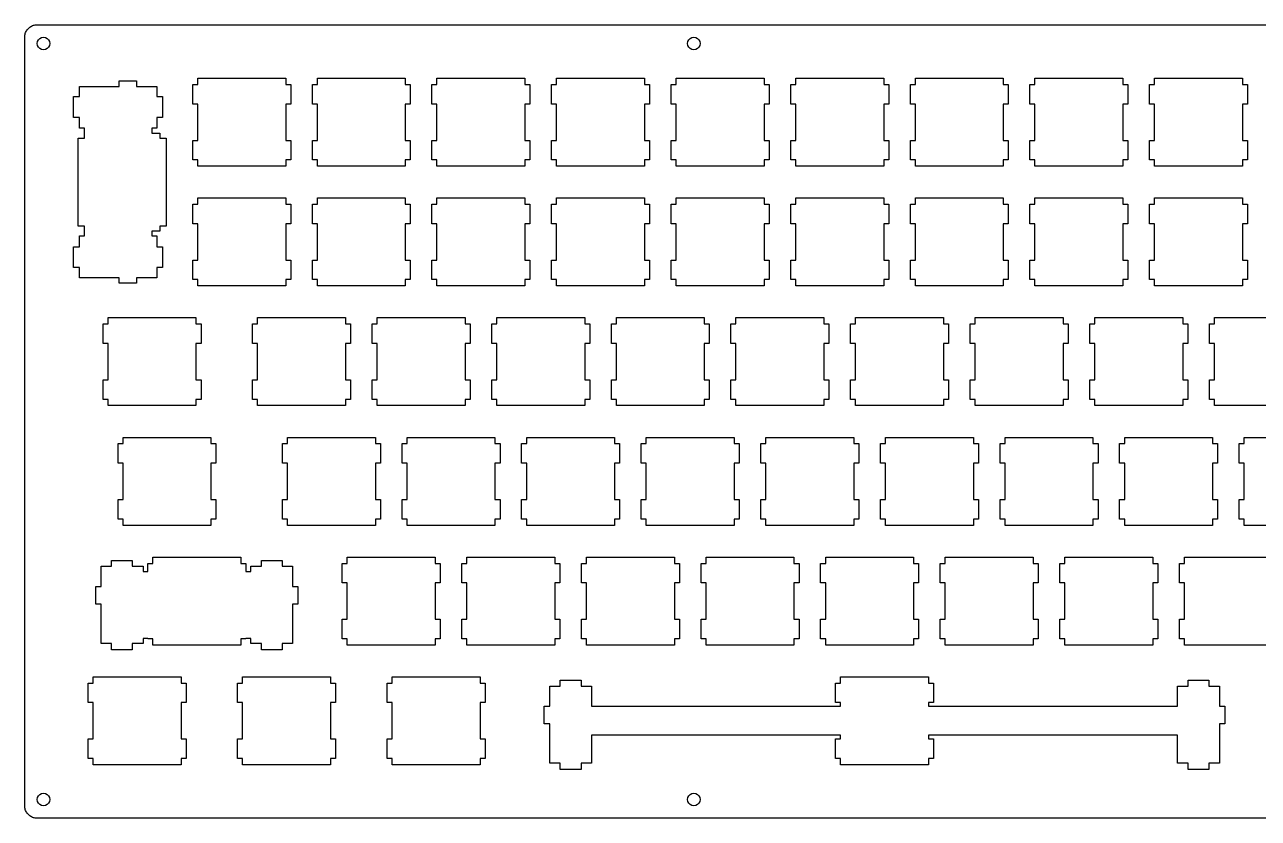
# Model space of a CAD drawing. Extents: x 0 to 317, y 0 to 126.
# Drawn here: x 0.1 to 196.6, y 0.1 to 126.4 of the extents above; entities that cross this region are included whole.
import ezdxf

# ---------------------------------------------------------------- set-up
doc = ezdxf.new("R2010")
doc.units = 0
doc.layers.get('0').update_dxf_attribs({"linetype": 'CONTINUOUS'})

msp = doc.modelspace()

# ---------------------------------------------------------------- linework, layer by layer
at = {"color": 0}
for p, q in [((0.57326, 125.705), (0.67937, 125.82)), ((0.67937, 125.82), (0.79513, 125.926)), ((0.79513, 125.926), (0.91777, 126.024)), ((0.91777, 126.024), (1.04869, 126.111)), ((1.04869, 126.111), (1.18511, 126.188)), ((1.18511, 126.188), (1.32843, 126.255)), ((1.32843, 126.255), (1.47588, 126.308)), ((1.47588, 126.308), (1.62609, 126.351)), ((1.62609, 126.351), (1.78043, 126.381)), ((1.78043, 126.381), (1.93614, 126.401)), ((1.93614, 126.401), (2.09324, 126.406)), ((2.09324, 126.406), (314.894, 126.406)), ((0.09371, 124.406), (0.09922, 124.564)), ((0.09371, 2.10564), (0.09371, 124.406)), ((0.09922, 124.564), (0.11851, 124.719)), ((0.11851, 124.719), (0.14883, 124.874)), ((0.14883, 124.874), (0.19155, 125.024)), ((0.19155, 125.024), (0.24529, 125.171)), ((0.24529, 125.171), (0.31144, 125.315)), ((0.31144, 125.315), (0.38861, 125.451)), ((0.38861, 125.451), (0.47542, 125.582)), ((0.47542, 125.582), (0.57326, 125.705)), ((2.14285, 123.715), (2.28479, 123.994)), ((2.28479, 123.994), (2.50527, 124.215)), ((2.50527, 124.215), (2.78501, 124.357)), ((2.78501, 124.357), (3.0937, 124.406)), ((3.0937, 124.406), (3.40238, 124.357)), ((3.40238, 124.357), (3.68212, 124.215)), ((3.68212, 124.215), (3.9026, 123.994)), ((3.9026, 123.994), (4.04453, 123.715)), ((105.742, 123.715), (105.884, 123.994)), ((105.884, 123.994), (106.106, 124.215)), ((106.106, 124.215), (106.385, 124.357)), ((106.385, 124.357), (106.693, 124.406)), ((106.693, 124.406), (107.003, 124.357)), ((107.003, 124.357), (107.281, 124.215)), ((107.281, 124.215), (107.502, 123.994)), ((107.502, 123.994), (107.644, 123.715)), ((2.09324, 123.406), (2.14285, 123.715)), ((2.14285, 123.098), (2.09324, 123.406)), ((2.28479, 122.818), (2.14285, 123.098)), ((2.50527, 122.597), (2.28479, 122.818)), ((2.78501, 122.455), (2.50527, 122.597)), ((3.0937, 122.406), (2.78501, 122.455)), ((3.40238, 122.455), (3.0937, 122.406)), ((3.68212, 122.597), (3.40238, 122.455)), ((3.9026, 122.818), (3.68212, 122.597)), ((4.04453, 123.098), (3.9026, 122.818)), ((4.04453, 123.715), (4.09416, 123.406)), ((4.09416, 123.406), (4.04453, 123.098)), ((105.694, 123.406), (105.742, 123.715)), ((105.742, 123.098), (105.694, 123.406)), ((105.884, 122.818), (105.742, 123.098)), ((106.106, 122.597), (105.884, 122.818)), ((106.385, 122.455), (106.106, 122.597)), ((106.693, 122.406), (106.385, 122.455)), ((107.003, 122.455), (106.693, 122.406)), ((107.281, 122.597), (107.003, 122.455)), ((107.502, 122.818), (107.281, 122.597)), ((107.644, 123.098), (107.502, 122.818)), ((107.644, 123.715), (107.694, 123.406)), ((107.694, 123.406), (107.644, 123.098)), ((8.84837, 114.956), (8.84837, 116.581)), ((8.84837, 116.581), (15.1185, 116.581)), ((15.1185, 116.581), (15.1185, 117.456)), ((15.1185, 117.456), (17.9186, 117.456)), ((17.9186, 117.456), (17.9186, 116.581)), ((17.9186, 116.581), (21.1487, 116.581)), ((21.1487, 116.581), (21.1487, 114.956)), ((26.869, 113.78), (26.869, 116.881)), ((26.869, 116.881), (27.6683, 116.881)), ((27.6683, 116.881), (27.6683, 117.881)), ((27.6683, 117.881), (41.6691, 117.881)), ((41.6691, 117.881), (41.6691, 116.881)), ((41.6691, 116.881), (42.4684, 116.881)), ((42.4684, 116.881), (42.4684, 113.78)), ((45.919, 113.78), (45.919, 116.881)), ((45.919, 116.881), (46.7184, 116.881)), ((46.7184, 116.881), (46.7184, 117.881)), ((46.7184, 117.881), (60.7191, 117.881)), ((60.7191, 117.881), (60.7191, 116.881)), ((60.7191, 116.881), (61.5184, 116.881)), ((61.5184, 116.881), (61.5184, 113.78)), ((64.969, 113.78), (64.969, 116.881)), ((64.969, 116.881), (65.7684, 116.881)), ((65.7684, 116.881), (65.7684, 117.881)), ((65.7684, 117.881), (79.7691, 117.881)), ((79.7691, 117.881), (79.7691, 116.881)), ((79.7691, 116.881), (80.5684, 116.881)), ((80.5684, 116.881), (80.5684, 113.78)), ((84.019, 113.78), (84.019, 116.881)), ((84.019, 116.881), (84.8184, 116.881)), ((84.8184, 116.881), (84.8184, 117.881)), ((84.8184, 117.881), (98.8191, 117.881)), ((98.8191, 117.881), (98.8191, 116.881)), ((98.8191, 116.881), (99.6184, 116.881)), ((99.6184, 116.881), (99.6184, 113.78)), ((103.069, 113.78), (103.069, 116.881)), ((103.069, 116.881), (103.868, 116.881)), ((103.868, 116.881), (103.868, 117.881)), ((103.868, 117.881), (117.869, 117.881)), ((117.869, 117.881), (117.869, 116.881)), ((117.869, 116.881), (118.668, 116.881)), ((118.668, 116.881), (118.668, 113.78)), ((122.119, 113.78), (122.119, 116.881)), ((122.119, 116.881), (122.918, 116.881)), ((122.918, 116.881), (122.918, 117.881)), ((122.918, 117.881), (136.919, 117.881)), ((136.919, 117.881), (136.919, 116.881)), ((136.919, 116.881), (137.718, 116.881)), ((137.718, 116.881), (137.718, 113.78)), ((141.169, 113.78), (141.169, 116.881)), ((141.169, 116.881), (141.968, 116.881)), ((141.968, 116.881), (141.968, 117.881)), ((141.968, 117.881), (155.969, 117.881)), ((155.969, 117.881), (155.969, 116.881)), ((155.969, 116.881), (156.768, 116.881)), ((156.768, 116.881), (156.768, 113.78)), ((160.219, 113.78), (160.219, 116.881)), ((160.219, 116.881), (161.018, 116.881)), ((161.018, 116.881), (161.018, 117.881)), ((161.018, 117.881), (175.019, 117.881)), ((175.019, 117.881), (175.019, 116.881)), ((175.019, 116.881), (175.818, 116.881)), ((175.818, 116.881), (175.818, 113.78)), ((179.269, 113.78), (179.269, 116.881)), ((179.269, 116.881), (180.068, 116.881)), ((180.068, 116.881), (180.068, 117.881)), ((180.068, 117.881), (194.069, 117.881)), ((194.069, 117.881), (194.069, 116.881)), ((194.069, 116.881), (194.868, 116.881)), ((194.868, 116.881), (194.868, 113.78)), ((7.8686, 111.656), (7.8686, 114.956)), ((7.8686, 114.956), (8.84837, 114.956)), ((21.1487, 114.956), (22.0693, 114.956)), ((22.0693, 114.956), (22.0693, 111.656)), ((27.6683, 113.78), (26.869, 113.78)), ((27.6683, 107.982), (27.6683, 113.78)), ((42.4684, 113.78), (41.6691, 113.78)), ((41.6691, 113.78), (41.6691, 107.982)), ((46.7184, 113.78), (45.919, 113.78)), ((46.7184, 107.982), (46.7184, 113.78)), ((61.5184, 113.78), (60.7191, 113.78)), ((60.7191, 113.78), (60.7191, 107.982)), ((65.7684, 113.78), (64.969, 113.78)), ((65.7684, 107.982), (65.7684, 113.78)), ((80.5684, 113.78), (79.7691, 113.78)), ((79.7691, 113.78), (79.7691, 107.982)), ((84.8184, 113.78), (84.019, 113.78)), ((84.8184, 107.982), (84.8184, 113.78)), ((99.6184, 113.78), (98.8191, 113.78)), ((98.8191, 113.78), (98.8191, 107.982)), ((103.868, 113.78), (103.069, 113.78)), ((103.868, 107.982), (103.868, 113.78)), ((118.668, 113.78), (117.869, 113.78)), ((117.869, 113.78), (117.869, 107.982)), ((122.918, 113.78), (122.119, 113.78)), ((122.918, 107.982), (122.918, 113.78)), ((137.718, 113.78), (136.919, 113.78)), ((136.919, 113.78), (136.919, 107.982)), ((141.968, 113.78), (141.169, 113.78)), ((141.968, 107.982), (141.968, 113.78)), ((156.768, 113.78), (155.969, 113.78)), ((155.969, 113.78), (155.969, 107.982)), ((161.018, 113.78), (160.219, 113.78)), ((161.018, 107.982), (161.018, 113.78)), ((175.818, 113.78), (175.019, 113.78)), ((175.019, 113.78), (175.019, 107.982)), ((180.068, 113.78), (179.269, 113.78)), ((180.068, 107.982), (180.068, 113.78)), ((194.868, 113.78), (194.069, 113.78)), ((194.069, 113.78), (194.069, 107.982)), ((8.84837, 111.656), (7.8686, 111.656)), ((8.84837, 109.932), (8.84837, 111.656)), ((22.0693, 111.656), (21.1487, 111.656)), ((21.1487, 111.656), (21.1487, 109.932)), ((8.61826, 94.3557), (8.61826, 108.356)), ((8.61826, 108.356), (9.6187, 108.356)), ((9.64904, 109.932), (8.84837, 109.932)), ((9.6187, 108.356), (9.6187, 109.156)), ((9.6187, 109.156), (9.64904, 109.156)), ((9.64904, 109.156), (9.64904, 109.932)), ((21.1487, 109.932), (20.3481, 109.932)), ((20.3481, 109.932), (20.3481, 109.156)), ((20.3481, 109.156), (21.6187, 109.156)), ((21.6187, 109.156), (21.6187, 108.356)), ((21.6187, 108.356), (22.6191, 108.356)), ((22.6191, 108.356), (22.6191, 94.3557)), ((26.869, 104.881), (26.869, 107.982)), ((26.869, 107.982), (27.6683, 107.982)), ((41.6691, 107.982), (42.4684, 107.982)), ((42.4684, 107.982), (42.4684, 104.881)), ((45.919, 104.881), (45.919, 107.982)), ((45.919, 107.982), (46.7184, 107.982)), ((60.7191, 107.982), (61.5184, 107.982)), ((61.5184, 107.982), (61.5184, 104.881)), ((64.969, 104.881), (64.969, 107.982)), ((64.969, 107.982), (65.7684, 107.982)), ((79.7691, 107.982), (80.5684, 107.982)), ((80.5684, 107.982), (80.5684, 104.881)), ((84.019, 104.881), (84.019, 107.982)), ((84.019, 107.982), (84.8184, 107.982)), ((98.8191, 107.982), (99.6184, 107.982)), ((99.6184, 107.982), (99.6184, 104.881)), ((103.069, 104.881), (103.069, 107.982)), ((103.069, 107.982), (103.868, 107.982)), ((117.869, 107.982), (118.668, 107.982)), ((118.668, 107.982), (118.668, 104.881)), ((122.119, 104.881), (122.119, 107.982)), ((122.119, 107.982), (122.918, 107.982)), ((136.919, 107.982), (137.718, 107.982)), ((137.718, 107.982), (137.718, 104.881)), ((141.169, 104.881), (141.169, 107.982)), ((141.169, 107.982), (141.968, 107.982)), ((155.969, 107.982), (156.768, 107.982)), ((156.768, 107.982), (156.768, 104.881)), ((160.219, 104.881), (160.219, 107.982)), ((160.219, 107.982), (161.018, 107.982)), ((175.019, 107.982), (175.818, 107.982)), ((175.818, 107.982), (175.818, 104.881)), ((179.269, 104.881), (179.269, 107.982)), ((179.269, 107.982), (180.068, 107.982)), ((194.069, 107.982), (194.868, 107.982)), ((194.868, 107.982), (194.868, 104.881)), ((27.6683, 104.881), (26.869, 104.881)), ((27.6683, 103.881), (27.6683, 104.881)), ((41.6691, 104.881), (41.6691, 103.881)), ((42.4684, 104.881), (41.6691, 104.881)), ((46.7184, 104.881), (45.919, 104.881)), ((46.7184, 103.881), (46.7184, 104.881)), ((60.7191, 104.881), (60.7191, 103.881)), ((61.5184, 104.881), (60.7191, 104.881)), ((65.7684, 104.881), (64.969, 104.881)), ((65.7684, 103.881), (65.7684, 104.881)), ((79.7691, 104.881), (79.7691, 103.881)), ((80.5684, 104.881), (79.7691, 104.881)), ((84.8184, 104.881), (84.019, 104.881)), ((84.8184, 103.881), (84.8184, 104.881)), ((98.8191, 104.881), (98.8191, 103.881)), ((99.6184, 104.881), (98.8191, 104.881)), ((103.868, 104.881), (103.069, 104.881)), ((103.868, 103.881), (103.868, 104.881)), ((117.869, 104.881), (117.869, 103.881)), ((118.668, 104.881), (117.869, 104.881)), ((122.918, 104.881), (122.119, 104.881)), ((122.918, 103.881), (122.918, 104.881)), ((136.919, 104.881), (136.919, 103.881)), ((137.718, 104.881), (136.919, 104.881)), ((141.968, 104.881), (141.169, 104.881)), ((141.968, 103.881), (141.968, 104.881)), ((155.969, 104.881), (155.969, 103.881)), ((156.768, 104.881), (155.969, 104.881)), ((161.018, 104.881), (160.219, 104.881)), ((161.018, 103.881), (161.018, 104.881)), ((175.019, 104.881), (175.019, 103.881)), ((175.818, 104.881), (175.019, 104.881)), ((180.068, 104.881), (179.269, 104.881)), ((180.068, 103.881), (180.068, 104.881)), ((194.069, 104.881), (194.069, 103.881)), ((194.868, 104.881), (194.069, 104.881)), ((41.6691, 103.881), (27.6683, 103.881)), ((60.7191, 103.881), (46.7184, 103.881)), ((79.7691, 103.881), (65.7684, 103.881)), ((98.8191, 103.881), (84.8184, 103.881)), ((117.869, 103.881), (103.868, 103.881)), ((136.919, 103.881), (122.918, 103.881)), ((155.969, 103.881), (141.968, 103.881)), ((175.019, 103.881), (161.018, 103.881)), ((194.069, 103.881), (180.068, 103.881)), ((27.6683, 97.8309), (27.6683, 98.8314)), ((27.6683, 98.8314), (41.6691, 98.8314)), ((41.6691, 98.8314), (41.6691, 97.8309)), ((46.7184, 97.8309), (46.7184, 98.8314)), ((46.7184, 98.8314), (60.7191, 98.8314)), ((60.7191, 98.8314), (60.7191, 97.8309)), ((65.7684, 97.8309), (65.7684, 98.8314)), ((65.7684, 98.8314), (79.7691, 98.8314)), ((79.7691, 98.8314), (79.7691, 97.8309)), ((84.8184, 97.8309), (84.8184, 98.8314)), ((84.8184, 98.8314), (98.8191, 98.8314)), ((98.8191, 98.8314), (98.8191, 97.8309)), ((103.868, 97.8309), (103.868, 98.8314)), ((103.868, 98.8314), (117.869, 98.8314)), ((117.869, 98.8314), (117.869, 97.8309)), ((122.918, 97.8309), (122.918, 98.8314)), ((122.918, 98.8314), (136.919, 98.8314)), ((136.919, 98.8314), (136.919, 97.8309)), ((141.968, 97.8309), (141.968, 98.8314)), ((141.968, 98.8314), (155.969, 98.8314)), ((155.969, 98.8314), (155.969, 97.8309)), ((161.018, 97.8309), (161.018, 98.8314)), ((161.018, 98.8314), (175.019, 98.8314)), ((175.019, 98.8314), (175.019, 97.8309)), ((180.068, 97.8309), (180.068, 98.8314)), ((180.068, 98.8314), (194.069, 98.8314)), ((194.069, 98.8314), (194.069, 97.8309)), ((26.869, 94.7304), (26.869, 97.8309)), ((26.869, 97.8309), (27.6683, 97.8309)), ((41.6691, 97.8309), (42.4684, 97.8309)), ((42.4684, 97.8309), (42.4684, 94.7304)), ((45.919, 94.7304), (45.919, 97.8309)), ((45.919, 97.8309), (46.7184, 97.8309)), ((60.7191, 97.8309), (61.5184, 97.8309)), ((61.5184, 97.8309), (61.5184, 94.7304)), ((64.969, 94.7304), (64.969, 97.8309)), ((64.969, 97.8309), (65.7684, 97.8309)), ((79.7691, 97.8309), (80.5684, 97.8309)), ((80.5684, 97.8309), (80.5684, 94.7304)), ((84.019, 94.7304), (84.019, 97.8309)), ((84.019, 97.8309), (84.8184, 97.8309)), ((98.8191, 97.8309), (99.6184, 97.8309)), ((99.6184, 97.8309), (99.6184, 94.7304)), ((103.069, 94.7304), (103.069, 97.8309)), ((103.069, 97.8309), (103.868, 97.8309)), ((117.869, 97.8309), (118.668, 97.8309)), ((118.668, 97.8309), (118.668, 94.7304)), ((122.119, 94.7304), (122.119, 97.8309)), ((122.119, 97.8309), (122.918, 97.8309)), ((136.919, 97.8309), (137.718, 97.8309)), ((137.718, 97.8309), (137.718, 94.7304)), ((141.169, 94.7304), (141.169, 97.8309)), ((141.169, 97.8309), (141.968, 97.8309)), ((155.969, 97.8309), (156.768, 97.8309)), ((156.768, 97.8309), (156.768, 94.7304)), ((160.219, 94.7304), (160.219, 97.8309)), ((160.219, 97.8309), (161.018, 97.8309)), ((175.019, 97.8309), (175.818, 97.8309)), ((175.818, 97.8309), (175.818, 94.7304)), ((179.269, 94.7304), (179.269, 97.8309)), ((179.269, 97.8309), (180.068, 97.8309)), ((194.069, 97.8309), (194.868, 97.8309)), ((194.868, 97.8309), (194.868, 94.7304)), ((9.6187, 94.3557), (8.61826, 94.3557)), ((9.6187, 93.5563), (9.6187, 94.3557)), ((21.6187, 94.3557), (21.6187, 93.5563)), ((22.6191, 94.3557), (21.6187, 94.3557)), ((27.6683, 94.7304), (26.869, 94.7304)), ((27.6683, 88.9317), (27.6683, 94.7304)), ((42.4684, 94.7304), (41.6691, 94.7304)), ((41.6691, 94.7304), (41.6691, 88.9317)), ((46.7184, 94.7304), (45.919, 94.7304)), ((46.7184, 88.9317), (46.7184, 94.7304)), ((61.5184, 94.7304), (60.7191, 94.7304)), ((60.7191, 94.7304), (60.7191, 88.9317)), ((65.7684, 94.7304), (64.969, 94.7304)), ((65.7684, 88.9317), (65.7684, 94.7304)), ((80.5684, 94.7304), (79.7691, 94.7304)), ((79.7691, 94.7304), (79.7691, 88.9317)), ((84.8184, 94.7304), (84.019, 94.7304)), ((84.8184, 88.9317), (84.8184, 94.7304)), ((99.6184, 94.7304), (98.8191, 94.7304)), ((98.8191, 94.7304), (98.8191, 88.9317)), ((103.868, 94.7304), (103.069, 94.7304)), ((103.868, 88.9317), (103.868, 94.7304)), ((118.668, 94.7304), (117.869, 94.7304)), ((117.869, 94.7304), (117.869, 88.9317)), ((122.918, 94.7304), (122.119, 94.7304)), ((122.918, 88.9317), (122.918, 94.7304)), ((137.718, 94.7304), (136.919, 94.7304)), ((136.919, 94.7304), (136.919, 88.9317)), ((141.968, 94.7304), (141.169, 94.7304)), ((141.968, 88.9317), (141.968, 94.7304)), ((156.768, 94.7304), (155.969, 94.7304)), ((155.969, 94.7304), (155.969, 88.9317)), ((161.018, 94.7304), (160.219, 94.7304)), ((161.018, 88.9317), (161.018, 94.7304)), ((175.818, 94.7304), (175.019, 94.7304)), ((175.019, 94.7304), (175.019, 88.9317)), ((180.068, 94.7304), (179.269, 94.7304)), ((180.068, 88.9317), (180.068, 94.7304)), ((194.868, 94.7304), (194.069, 94.7304)), ((194.069, 94.7304), (194.069, 88.9317)), ((8.84837, 91.0565), (8.84837, 92.7806)), ((8.84837, 92.7806), (9.64904, 92.7806)), ((9.64904, 93.5563), (9.6187, 93.5563)), ((9.64904, 92.7806), (9.64904, 93.5563)), ((21.6187, 93.5563), (20.3481, 93.5563)), ((20.3481, 93.5563), (20.3481, 92.7806)), ((20.3481, 92.7806), (21.1487, 92.7806)), ((21.1487, 92.7806), (21.1487, 91.0565)), ((7.8686, 87.7563), (7.8686, 91.0565)), ((7.8686, 91.0565), (8.84837, 91.0565)), ((21.1487, 91.0565), (22.0693, 91.0565)), ((22.0693, 91.0565), (22.0693, 87.7563)), ((26.869, 85.8312), (26.869, 88.9317)), ((26.869, 88.9317), (27.6683, 88.9317)), ((41.6691, 88.9317), (42.4684, 88.9317)), ((42.4684, 88.9317), (42.4684, 85.8312)), ((45.919, 85.8312), (45.919, 88.9317)), ((45.919, 88.9317), (46.7184, 88.9317)), ((60.7191, 88.9317), (61.5184, 88.9317)), ((61.5184, 88.9317), (61.5184, 85.8312)), ((64.969, 85.8312), (64.969, 88.9317)), ((64.969, 88.9317), (65.7684, 88.9317)), ((79.7691, 88.9317), (80.5684, 88.9317)), ((80.5684, 88.9317), (80.5684, 85.8312)), ((84.019, 85.8312), (84.019, 88.9317)), ((84.019, 88.9317), (84.8184, 88.9317)), ((98.8191, 88.9317), (99.6184, 88.9317)), ((99.6184, 88.9317), (99.6184, 85.8312)), ((103.069, 85.8312), (103.069, 88.9317)), ((103.069, 88.9317), (103.868, 88.9317)), ((117.869, 88.9317), (118.668, 88.9317)), ((118.668, 88.9317), (118.668, 85.8312)), ((122.119, 85.8312), (122.119, 88.9317)), ((122.119, 88.9317), (122.918, 88.9317)), ((136.919, 88.9317), (137.718, 88.9317)), ((137.718, 88.9317), (137.718, 85.8312)), ((141.169, 85.8312), (141.169, 88.9317)), ((141.169, 88.9317), (141.968, 88.9317)), ((155.969, 88.9317), (156.768, 88.9317)), ((156.768, 88.9317), (156.768, 85.8312)), ((160.219, 85.8312), (160.219, 88.9317)), ((160.219, 88.9317), (161.018, 88.9317)), ((175.019, 88.9317), (175.818, 88.9317)), ((175.818, 88.9317), (175.818, 85.8312)), ((179.269, 85.8312), (179.269, 88.9317)), ((179.269, 88.9317), (180.068, 88.9317)), ((194.069, 88.9317), (194.868, 88.9317)), ((194.868, 88.9317), (194.868, 85.8312)), ((8.84837, 87.7563), (7.8686, 87.7563)), ((8.84837, 86.1314), (8.84837, 87.7563)), ((22.0693, 87.7563), (21.1487, 87.7563)), ((21.1487, 87.7563), (21.1487, 86.1314)), ((15.1185, 86.1314), (8.84837, 86.1314)), ((15.1185, 85.2565), (15.1185, 86.1314)), ((17.9186, 85.2565), (15.1185, 85.2565)), ((21.1487, 86.1314), (17.9186, 86.1314)), ((17.9186, 86.1314), (17.9186, 85.2565)), ((27.6683, 85.8312), (26.869, 85.8312)), ((27.6683, 84.8307), (27.6683, 85.8312)), ((41.6691, 84.8307), (27.6683, 84.8307)), ((41.6691, 85.8312), (41.6691, 84.8307)), ((42.4684, 85.8312), (41.6691, 85.8312)), ((46.7184, 85.8312), (45.919, 85.8312)), ((46.7184, 84.8307), (46.7184, 85.8312)), ((60.7191, 84.8307), (46.7184, 84.8307)), ((60.7191, 85.8312), (60.7191, 84.8307)), ((61.5184, 85.8312), (60.7191, 85.8312)), ((65.7684, 85.8312), (64.969, 85.8312)), ((65.7684, 84.8307), (65.7684, 85.8312)), ((79.7691, 84.8307), (65.7684, 84.8307)), ((79.7691, 85.8312), (79.7691, 84.8307)), ((80.5684, 85.8312), (79.7691, 85.8312)), ((84.8184, 85.8312), (84.019, 85.8312)), ((84.8184, 84.8307), (84.8184, 85.8312)), ((98.8191, 84.8307), (84.8184, 84.8307)), ((98.8191, 85.8312), (98.8191, 84.8307)), ((99.6184, 85.8312), (98.8191, 85.8312)), ((103.868, 85.8312), (103.069, 85.8312)), ((103.868, 84.8307), (103.868, 85.8312)), ((117.869, 84.8307), (103.868, 84.8307)), ((117.869, 85.8312), (117.869, 84.8307)), ((118.668, 85.8312), (117.869, 85.8312)), ((122.918, 85.8312), (122.119, 85.8312)), ((122.918, 84.8307), (122.918, 85.8312)), ((136.919, 84.8307), (122.918, 84.8307)), ((136.919, 85.8312), (136.919, 84.8307)), ((137.718, 85.8312), (136.919, 85.8312)), ((141.968, 85.8312), (141.169, 85.8312)), ((141.968, 84.8307), (141.968, 85.8312)), ((155.969, 84.8307), (141.968, 84.8307)), ((155.969, 85.8312), (155.969, 84.8307)), ((156.768, 85.8312), (155.969, 85.8312)), ((161.018, 85.8312), (160.219, 85.8312)), ((161.018, 84.8307), (161.018, 85.8312)), ((175.019, 84.8307), (161.018, 84.8307)), ((175.019, 85.8312), (175.019, 84.8307)), ((175.818, 85.8312), (175.019, 85.8312)), ((180.068, 85.8312), (179.269, 85.8312)), ((180.068, 84.8307), (180.068, 85.8312)), ((194.069, 84.8307), (180.068, 84.8307)), ((194.069, 85.8312), (194.069, 84.8307)), ((194.868, 85.8312), (194.069, 85.8312)), ((12.5815, 75.6804), (12.5815, 78.7809)), ((12.5815, 78.7809), (13.3821, 78.7809)), ((13.3821, 78.7809), (13.3821, 79.7814)), ((13.3821, 79.7814), (27.3816, 79.7814)), ((27.3816, 79.7814), (27.3816, 78.7809)), ((27.3816, 78.7809), (28.1809, 78.7809)), ((28.1809, 78.7809), (28.1809, 75.6804)), ((36.394, 75.6804), (36.394, 78.7809)), ((36.394, 78.7809), (37.1934, 78.7809)), ((37.1934, 78.7809), (37.1934, 79.7814)), ((37.1934, 79.7814), (51.1941, 79.7814)), ((51.1941, 79.7814), (51.1941, 78.7809)), ((51.1941, 78.7809), (51.9934, 78.7809)), ((51.9934, 78.7809), (51.9934, 75.6804)), ((55.444, 75.6804), (55.444, 78.7809)), ((55.444, 78.7809), (56.2434, 78.7809)), ((56.2434, 78.7809), (56.2434, 79.7814)), ((56.2434, 79.7814), (70.2441, 79.7814)), ((70.2441, 79.7814), (70.2441, 78.7809)), ((70.2441, 78.7809), (71.0434, 78.7809)), ((71.0434, 78.7809), (71.0434, 75.6804)), ((74.494, 75.6804), (74.494, 78.7809)), ((74.494, 78.7809), (75.2934, 78.7809)), ((75.2934, 78.7809), (75.2934, 79.7814)), ((75.2934, 79.7814), (89.2941, 79.7814)), ((89.2941, 79.7814), (89.2941, 78.7809)), ((89.2941, 78.7809), (90.0934, 78.7809)), ((90.0934, 78.7809), (90.0934, 75.6804)), ((93.544, 75.6804), (93.544, 78.7809)), ((93.544, 78.7809), (94.3434, 78.7809)), ((94.3434, 78.7809), (94.3434, 79.7814)), ((94.3434, 79.7814), (108.344, 79.7814)), ((108.344, 79.7814), (108.344, 78.7809)), ((108.344, 78.7809), (109.143, 78.7809)), ((109.143, 78.7809), (109.143, 75.6804)), ((112.594, 75.6804), (112.594, 78.7809)), ((112.594, 78.7809), (113.393, 78.7809)), ((113.393, 78.7809), (113.393, 79.7814)), ((113.393, 79.7814), (127.394, 79.7814)), ((127.394, 79.7814), (127.394, 78.7809)), ((127.394, 78.7809), (128.193, 78.7809)), ((128.193, 78.7809), (128.193, 75.6804)), ((131.644, 75.6804), (131.644, 78.7809)), ((131.644, 78.7809), (132.443, 78.7809)), ((132.443, 78.7809), (132.443, 79.7814)), ((132.443, 79.7814), (146.444, 79.7814)), ((146.444, 79.7814), (146.444, 78.7809)), ((146.444, 78.7809), (147.243, 78.7809)), ((147.243, 78.7809), (147.243, 75.6804)), ((150.694, 75.6804), (150.694, 78.7809)), ((150.694, 78.7809), (151.493, 78.7809)), ((151.493, 78.7809), (151.493, 79.7814)), ((151.493, 79.7814), (165.494, 79.7814)), ((165.494, 79.7814), (165.494, 78.7809)), ((165.494, 78.7809), (166.293, 78.7809)), ((166.293, 78.7809), (166.293, 75.6804)), ((169.744, 75.6804), (169.744, 78.7809)), ((169.744, 78.7809), (170.543, 78.7809)), ((170.543, 78.7809), (170.543, 79.7814)), ((170.543, 79.7814), (184.544, 79.7814)), ((184.544, 79.7814), (184.544, 78.7809)), ((184.544, 78.7809), (185.343, 78.7809)), ((185.343, 78.7809), (185.343, 75.6804)), ((188.794, 75.6804), (188.794, 78.7809)), ((188.794, 78.7809), (189.593, 78.7809)), ((189.593, 78.7809), (189.593, 79.7814)), ((189.593, 79.7814), (203.594, 79.7814)), ((13.3821, 75.6804), (12.5815, 75.6804)), ((13.3821, 69.8817), (13.3821, 75.6804)), ((28.1809, 75.6804), (27.3816, 75.6804)), ((27.3816, 75.6804), (27.3816, 69.8817)), ((37.1934, 75.6804), (36.394, 75.6804)), ((37.1934, 69.8817), (37.1934, 75.6804)), ((51.9934, 75.6804), (51.1941, 75.6804)), ((51.1941, 75.6804), (51.1941, 69.8817)), ((56.2434, 75.6804), (55.444, 75.6804)), ((56.2434, 69.8817), (56.2434, 75.6804)), ((71.0434, 75.6804), (70.2441, 75.6804)), ((70.2441, 75.6804), (70.2441, 69.8817)), ((75.2934, 75.6804), (74.494, 75.6804)), ((75.2934, 69.8817), (75.2934, 75.6804)), ((90.0934, 75.6804), (89.2941, 75.6804)), ((89.2941, 75.6804), (89.2941, 69.8817)), ((94.3434, 75.6804), (93.544, 75.6804)), ((94.3434, 69.8817), (94.3434, 75.6804)), ((109.143, 75.6804), (108.344, 75.6804)), ((108.344, 75.6804), (108.344, 69.8817)), ((113.393, 75.6804), (112.594, 75.6804)), ((113.393, 69.8817), (113.393, 75.6804)), ((128.193, 75.6804), (127.394, 75.6804)), ((127.394, 75.6804), (127.394, 69.8817)), ((132.443, 75.6804), (131.644, 75.6804)), ((132.443, 69.8817), (132.443, 75.6804)), ((147.243, 75.6804), (146.444, 75.6804)), ((146.444, 75.6804), (146.444, 69.8817)), ((151.493, 75.6804), (150.694, 75.6804)), ((151.493, 69.8817), (151.493, 75.6804)), ((166.293, 75.6804), (165.494, 75.6804)), ((165.494, 75.6804), (165.494, 69.8817)), ((170.543, 75.6804), (169.744, 75.6804)), ((170.543, 69.8817), (170.543, 75.6804)), ((185.343, 75.6804), (184.544, 75.6804)), ((184.544, 75.6804), (184.544, 69.8817)), ((189.593, 75.6804), (188.794, 75.6804)), ((189.593, 69.8817), (189.593, 75.6804)), ((12.5815, 66.7812), (12.5815, 69.8817)), ((12.5815, 69.8817), (13.3821, 69.8817)), ((27.3816, 69.8817), (28.1809, 69.8817)), ((28.1809, 69.8817), (28.1809, 66.7812)), ((36.394, 66.7812), (36.394, 69.8817)), ((36.394, 69.8817), (37.1934, 69.8817)), ((51.1941, 69.8817), (51.9934, 69.8817)), ((51.9934, 69.8817), (51.9934, 66.7812)), ((55.444, 66.7812), (55.444, 69.8817)), ((55.444, 69.8817), (56.2434, 69.8817)), ((70.2441, 69.8817), (71.0434, 69.8817)), ((71.0434, 69.8817), (71.0434, 66.7812)), ((74.494, 66.7812), (74.494, 69.8817)), ((74.494, 69.8817), (75.2934, 69.8817)), ((89.2941, 69.8817), (90.0934, 69.8817)), ((90.0934, 69.8817), (90.0934, 66.7812)), ((93.544, 66.7812), (93.544, 69.8817)), ((93.544, 69.8817), (94.3434, 69.8817)), ((108.344, 69.8817), (109.143, 69.8817)), ((109.143, 69.8817), (109.143, 66.7812)), ((112.594, 66.7812), (112.594, 69.8817)), ((112.594, 69.8817), (113.393, 69.8817)), ((127.394, 69.8817), (128.193, 69.8817)), ((128.193, 69.8817), (128.193, 66.7812)), ((131.644, 66.7812), (131.644, 69.8817)), ((131.644, 69.8817), (132.443, 69.8817)), ((146.444, 69.8817), (147.243, 69.8817)), ((147.243, 69.8817), (147.243, 66.7812)), ((150.694, 66.7812), (150.694, 69.8817)), ((150.694, 69.8817), (151.493, 69.8817)), ((165.494, 69.8817), (166.293, 69.8817)), ((166.293, 69.8817), (166.293, 66.7812)), ((169.744, 66.7812), (169.744, 69.8817)), ((169.744, 69.8817), (170.543, 69.8817)), ((184.544, 69.8817), (185.343, 69.8817)), ((185.343, 69.8817), (185.343, 66.7812)), ((188.794, 66.7812), (188.794, 69.8817)), ((188.794, 69.8817), (189.593, 69.8817)), ((13.3821, 66.7812), (12.5815, 66.7812)), ((13.3821, 65.7807), (13.3821, 66.7812)), ((27.3816, 65.7807), (13.3821, 65.7807)), ((27.3816, 66.7812), (27.3816, 65.7807)), ((28.1809, 66.7812), (27.3816, 66.7812)), ((37.1934, 66.7812), (36.394, 66.7812)), ((37.1934, 65.7807), (37.1934, 66.7812)), ((51.1941, 65.7807), (37.1934, 65.7807)), ((51.1941, 66.7812), (51.1941, 65.7807)), ((51.9934, 66.7812), (51.1941, 66.7812)), ((56.2434, 66.7812), (55.444, 66.7812)), ((56.2434, 65.7807), (56.2434, 66.7812)), ((70.2441, 65.7807), (56.2434, 65.7807)), ((70.2441, 66.7812), (70.2441, 65.7807)), ((71.0434, 66.7812), (70.2441, 66.7812)), ((75.2934, 66.7812), (74.494, 66.7812)), ((75.2934, 65.7807), (75.2934, 66.7812)), ((89.2941, 65.7807), (75.2934, 65.7807)), ((89.2941, 66.7812), (89.2941, 65.7807)), ((90.0934, 66.7812), (89.2941, 66.7812)), ((94.3434, 66.7812), (93.544, 66.7812)), ((94.3434, 65.7807), (94.3434, 66.7812)), ((108.344, 65.7807), (94.3434, 65.7807)), ((108.344, 66.7812), (108.344, 65.7807)), ((109.143, 66.7812), (108.344, 66.7812)), ((113.393, 66.7812), (112.594, 66.7812)), ((113.393, 65.7807), (113.393, 66.7812)), ((127.394, 65.7807), (113.393, 65.7807)), ((127.394, 66.7812), (127.394, 65.7807)), ((128.193, 66.7812), (127.394, 66.7812)), ((132.443, 66.7812), (131.644, 66.7812)), ((132.443, 65.7807), (132.443, 66.7812)), ((146.444, 65.7807), (132.443, 65.7807)), ((146.444, 66.7812), (146.444, 65.7807)), ((147.243, 66.7812), (146.444, 66.7812)), ((151.493, 66.7812), (150.694, 66.7812)), ((151.493, 65.7807), (151.493, 66.7812)), ((165.494, 65.7807), (151.493, 65.7807)), ((165.494, 66.7812), (165.494, 65.7807)), ((166.293, 66.7812), (165.494, 66.7812)), ((170.543, 66.7812), (169.744, 66.7812)), ((170.543, 65.7807), (170.543, 66.7812)), ((184.544, 65.7807), (170.543, 65.7807)), ((184.544, 66.7812), (184.544, 65.7807)), ((185.343, 66.7812), (184.544, 66.7812)), ((189.593, 66.7812), (188.794, 66.7812)), ((189.593, 65.7807), (189.593, 66.7812)), ((203.594, 65.7807), (189.593, 65.7807)), ((14.9628, 56.6304), (14.9628, 59.7309)), ((14.9628, 59.7309), (15.7634, 59.7309)), ((15.7634, 59.7309), (15.7634, 60.7314)), ((15.7634, 60.7314), (29.7629, 60.7314)), ((29.7629, 60.7314), (29.7629, 59.7309)), ((29.7629, 59.7309), (30.5621, 59.7309)), ((30.5621, 59.7309), (30.5621, 56.6304)), ((41.1551, 56.6304), (41.1551, 59.7309)), ((41.1551, 59.7309), (41.9559, 59.7309)), ((41.9559, 59.7309), (41.9559, 60.7314)), ((41.9559, 60.7314), (55.9551, 60.7314)), ((55.9551, 60.7314), (55.9551, 59.7309)), ((55.9551, 59.7309), (56.7559, 59.7309)), ((56.7559, 59.7309), (56.7559, 56.6304)), ((60.2051, 56.6304), (60.2051, 59.7309)), ((60.2051, 59.7309), (61.0059, 59.7309)), ((61.0059, 59.7309), (61.0059, 60.7314)), ((61.0059, 60.7314), (75.0051, 60.7314)), ((75.0051, 60.7314), (75.0051, 59.7309)), ((75.0051, 59.7309), (75.8059, 59.7309)), ((75.8059, 59.7309), (75.8059, 56.6304)), ((79.2551, 56.6304), (79.2551, 59.7309)), ((79.2551, 59.7309), (80.0559, 59.7309)), ((80.0559, 59.7309), (80.0559, 60.7314)), ((80.0559, 60.7314), (94.0551, 60.7314)), ((94.0551, 60.7314), (94.0551, 59.7309)), ((94.0551, 59.7309), (94.8559, 59.7309)), ((94.8559, 59.7309), (94.8559, 56.6304)), ((98.3051, 56.6304), (98.3051, 59.7309)), ((98.3051, 59.7309), (99.1059, 59.7309)), ((99.1059, 59.7309), (99.1059, 60.7314)), ((99.1059, 60.7314), (113.105, 60.7314)), ((113.105, 60.7314), (113.105, 59.7309)), ((113.105, 59.7309), (113.906, 59.7309)), ((113.906, 59.7309), (113.906, 56.6304)), ((117.356, 56.6304), (117.356, 59.7309)), ((117.356, 59.7309), (118.156, 59.7309)), ((118.156, 59.7309), (118.156, 60.7314)), ((118.156, 60.7314), (132.155, 60.7314)), ((132.155, 60.7314), (132.155, 59.7309)), ((132.155, 59.7309), (132.957, 59.7309)), ((132.957, 59.7309), (132.957, 56.6304)), ((136.405, 56.6304), (136.405, 59.7309)), ((136.405, 59.7309), (137.207, 59.7309)), ((137.207, 59.7309), (137.207, 60.7314)), ((137.207, 60.7314), (151.207, 60.7314)), ((151.207, 60.7314), (151.207, 59.7309)), ((151.207, 59.7309), (152.007, 59.7309)), ((152.007, 59.7309), (152.007, 56.6304)), ((155.456, 56.6304), (155.456, 59.7309)), ((155.456, 59.7309), (156.257, 59.7309)), ((156.257, 59.7309), (156.257, 60.7314)), ((156.257, 60.7314), (170.257, 60.7314)), ((170.257, 60.7314), (170.257, 59.7309)), ((170.257, 59.7309), (171.057, 59.7309)), ((171.057, 59.7309), (171.057, 56.6304)), ((174.506, 56.6304), (174.506, 59.7309)), ((174.506, 59.7309), (175.307, 59.7309)), ((175.307, 59.7309), (175.307, 60.7314)), ((175.307, 60.7314), (189.307, 60.7314)), ((189.307, 60.7314), (189.307, 59.7309)), ((189.307, 59.7309), (190.107, 59.7309)), ((190.107, 59.7309), (190.107, 56.6304)), ((193.556, 56.6304), (193.556, 59.7309)), ((193.556, 59.7309), (194.357, 59.7309)), ((194.357, 59.7309), (194.357, 60.7314)), ((194.357, 60.7314), (208.357, 60.7314)), ((15.7634, 56.6304), (14.9628, 56.6304)), ((15.7634, 50.8317), (15.7634, 56.6304)), ((30.5621, 56.6304), (29.7629, 56.6304)), ((29.7629, 56.6304), (29.7629, 50.8317)), ((41.9559, 56.6304), (41.1551, 56.6304)), ((41.9559, 50.8317), (41.9559, 56.6304)), ((56.7559, 56.6304), (55.9551, 56.6304)), ((55.9551, 56.6304), (55.9551, 50.8317)), ((61.0059, 56.6304), (60.2051, 56.6304)), ((61.0059, 50.8317), (61.0059, 56.6304)), ((75.8059, 56.6304), (75.0051, 56.6304)), ((75.0051, 56.6304), (75.0051, 50.8317)), ((80.0559, 56.6304), (79.2551, 56.6304)), ((80.0559, 50.8317), (80.0559, 56.6304)), ((94.8559, 56.6304), (94.0551, 56.6304)), ((94.0551, 56.6304), (94.0551, 50.8317)), ((99.1059, 56.6304), (98.3051, 56.6304)), ((99.1059, 50.8317), (99.1059, 56.6304)), ((113.906, 56.6304), (113.105, 56.6304)), ((113.105, 56.6304), (113.105, 50.8317)), ((118.156, 56.6304), (117.356, 56.6304)), ((118.156, 50.8317), (118.156, 56.6304)), ((132.957, 56.6304), (132.155, 56.6304)), ((132.155, 56.6304), (132.155, 50.8317)), ((137.207, 56.6304), (136.405, 56.6304)), ((137.207, 50.8317), (137.207, 56.6304)), ((152.007, 56.6304), (151.207, 56.6304)), ((151.207, 56.6304), (151.207, 50.8317)), ((156.257, 56.6304), (155.456, 56.6304)), ((156.257, 50.8317), (156.257, 56.6304)), ((171.057, 56.6304), (170.257, 56.6304)), ((170.257, 56.6304), (170.257, 50.8317)), ((175.307, 56.6304), (174.506, 56.6304)), ((175.307, 50.8317), (175.307, 56.6304)), ((190.107, 56.6304), (189.307, 56.6304)), ((189.307, 56.6304), (189.307, 50.8317)), ((194.357, 56.6304), (193.556, 56.6304)), ((194.357, 50.8317), (194.357, 56.6304)), ((14.9628, 47.7312), (14.9628, 50.8317)), ((14.9628, 50.8317), (15.7634, 50.8317)), ((29.7629, 50.8317), (30.5621, 50.8317)), ((30.5621, 50.8317), (30.5621, 47.7312)), ((41.1551, 47.7312), (41.1551, 50.8317)), ((41.1551, 50.8317), (41.9559, 50.8317)), ((55.9551, 50.8317), (56.7559, 50.8317)), ((56.7559, 50.8317), (56.7559, 47.7312)), ((60.2051, 47.7312), (60.2051, 50.8317)), ((60.2051, 50.8317), (61.0059, 50.8317)), ((75.0051, 50.8317), (75.8059, 50.8317)), ((75.8059, 50.8317), (75.8059, 47.7312)), ((79.2551, 47.7312), (79.2551, 50.8317)), ((79.2551, 50.8317), (80.0559, 50.8317)), ((94.0551, 50.8317), (94.8559, 50.8317)), ((94.8559, 50.8317), (94.8559, 47.7312)), ((98.3051, 47.7312), (98.3051, 50.8317)), ((98.3051, 50.8317), (99.1059, 50.8317)), ((113.105, 50.8317), (113.906, 50.8317)), ((113.906, 50.8317), (113.906, 47.7312)), ((117.356, 47.7312), (117.356, 50.8317)), ((117.356, 50.8317), (118.156, 50.8317)), ((132.155, 50.8317), (132.957, 50.8317)), ((132.957, 50.8317), (132.957, 47.7312)), ((136.405, 47.7312), (136.405, 50.8317)), ((136.405, 50.8317), (137.207, 50.8317)), ((151.207, 50.8317), (152.007, 50.8317)), ((152.007, 50.8317), (152.007, 47.7312)), ((155.456, 47.7312), (155.456, 50.8317)), ((155.456, 50.8317), (156.257, 50.8317)), ((170.257, 50.8317), (171.057, 50.8317)), ((171.057, 50.8317), (171.057, 47.7312)), ((174.506, 47.7312), (174.506, 50.8317)), ((174.506, 50.8317), (175.307, 50.8317)), ((189.307, 50.8317), (190.107, 50.8317)), ((190.107, 50.8317), (190.107, 47.7312)), ((193.556, 47.7312), (193.556, 50.8317)), ((193.556, 50.8317), (194.357, 50.8317)), ((15.7634, 47.7312), (14.9628, 47.7312)), ((15.7634, 46.7307), (15.7634, 47.7312)), ((29.7629, 47.7312), (29.7629, 46.7307)), ((30.5621, 47.7312), (29.7629, 47.7312)), ((41.9559, 47.7312), (41.1551, 47.7312)), ((41.9559, 46.7307), (41.9559, 47.7312)), ((55.9551, 47.7312), (55.9551, 46.7307)), ((56.7559, 47.7312), (55.9551, 47.7312)), ((61.0059, 47.7312), (60.2051, 47.7312)), ((61.0059, 46.7307), (61.0059, 47.7312)), ((75.0051, 47.7312), (75.0051, 46.7307)), ((75.8059, 47.7312), (75.0051, 47.7312)), ((80.0559, 47.7312), (79.2551, 47.7312)), ((80.0559, 46.7307), (80.0559, 47.7312)), ((94.0551, 47.7312), (94.0551, 46.7307)), ((94.8559, 47.7312), (94.0551, 47.7312)), ((99.1059, 47.7312), (98.3051, 47.7312)), ((99.1059, 46.7307), (99.1059, 47.7312)), ((113.105, 47.7312), (113.105, 46.7307)), ((113.906, 47.7312), (113.105, 47.7312)), ((118.156, 47.7312), (117.356, 47.7312)), ((118.156, 46.7307), (118.156, 47.7312)), ((132.155, 47.7312), (132.155, 46.7307)), ((132.957, 47.7312), (132.155, 47.7312)), ((137.207, 47.7312), (136.405, 47.7312)), ((137.207, 46.7307), (137.207, 47.7312)), ((151.207, 47.7312), (151.207, 46.7307)), ((152.007, 47.7312), (151.207, 47.7312)), ((156.257, 47.7312), (155.456, 47.7312)), ((156.257, 46.7307), (156.257, 47.7312)), ((170.257, 47.7312), (170.257, 46.7307)), ((171.057, 47.7312), (170.257, 47.7312)), ((175.307, 47.7312), (174.506, 47.7312)), ((175.307, 46.7307), (175.307, 47.7312)), ((189.307, 47.7312), (189.307, 46.7307)), ((190.107, 47.7312), (189.307, 47.7312)), ((194.357, 47.7312), (193.556, 47.7312)), ((194.357, 46.7307), (194.357, 47.7312)), ((29.7629, 46.7307), (15.7634, 46.7307)), ((55.9551, 46.7307), (41.9559, 46.7307)), ((75.0051, 46.7307), (61.0059, 46.7307)), ((94.0551, 46.7307), (80.0559, 46.7307)), ((113.105, 46.7307), (99.1059, 46.7307)), ((132.155, 46.7307), (118.156, 46.7307)), ((151.207, 46.7307), (137.207, 46.7307)), ((170.257, 46.7307), (156.257, 46.7307)), ((189.307, 46.7307), (175.307, 46.7307)), ((208.357, 46.7307), (194.357, 46.7307)), ((20.5245, 40.6809), (20.5245, 41.6814)), ((20.5245, 41.6814), (34.5254, 41.6814)), ((34.5254, 41.6814), (34.5254, 40.6809)), ((51.4823, 40.6809), (51.4823, 41.6814)), ((51.4823, 41.6814), (65.4816, 41.6814)), ((65.4816, 41.6814), (65.4816, 40.6809)), ((70.5323, 40.6809), (70.5323, 41.6814)), ((70.5323, 41.6814), (84.5316, 41.6814)), ((84.5316, 41.6814), (84.5316, 40.6809)), ((89.5823, 40.6809), (89.5823, 41.6814)), ((89.5823, 41.6814), (103.582, 41.6814)), ((103.582, 41.6814), (103.582, 40.6809)), ((108.632, 40.6809), (108.632, 41.6814)), ((108.632, 41.6814), (122.632, 41.6814)), ((122.632, 41.6814), (122.632, 40.6809)), ((127.682, 40.6809), (127.682, 41.6814)), ((127.682, 41.6814), (141.682, 41.6814)), ((141.682, 41.6814), (141.682, 40.6809)), ((146.732, 40.6809), (146.732, 41.6814)), ((146.732, 41.6814), (160.732, 41.6814)), ((160.732, 41.6814), (160.732, 40.6809)), ((165.782, 40.6809), (165.782, 41.6814)), ((165.782, 41.6814), (179.782, 41.6814)), ((179.782, 41.6814), (179.782, 40.6809)), ((184.832, 40.6809), (184.832, 41.6814)), ((184.832, 41.6814), (198.832, 41.6814)), ((12.3004, 36.981), (12.3004, 40.211)), ((12.3004, 40.211), (13.9251, 40.211)), ((13.9251, 40.211), (13.9251, 41.1318)), ((13.9251, 41.1318), (17.2241, 41.1318)), ((17.2241, 41.1318), (17.2241, 40.211)), ((17.2241, 40.211), (18.9494, 40.211)), ((18.9494, 40.211), (18.9494, 39.4106)), ((18.9494, 39.4106), (19.7253, 39.4106)), ((19.7253, 39.4106), (19.7253, 40.6809)), ((19.7253, 40.6809), (20.5245, 40.6809)), ((34.5254, 40.6809), (35.3247, 40.6809)), ((35.3247, 40.6809), (35.3247, 39.4106)), ((35.3247, 39.4106), (36.099, 39.4106)), ((36.099, 39.4106), (36.099, 40.211)), ((36.099, 40.211), (37.8245, 40.211)), ((37.8245, 40.211), (37.8245, 41.1318)), ((37.8245, 41.1318), (41.1247, 41.1318)), ((41.1247, 41.1318), (41.1247, 40.211)), ((41.1247, 40.211), (42.7496, 40.211)), ((42.7496, 40.211), (42.7496, 36.981)), ((50.6815, 37.5804), (50.6815, 40.6809)), ((50.6815, 40.6809), (51.4823, 40.6809)), ((65.4816, 40.6809), (66.2824, 40.6809)), ((66.2824, 40.6809), (66.2824, 37.5804)), ((69.7315, 37.5804), (69.7315, 40.6809)), ((69.7315, 40.6809), (70.5323, 40.6809)), ((84.5316, 40.6809), (85.3324, 40.6809)), ((85.3324, 40.6809), (85.3324, 37.5804)), ((88.7815, 37.5804), (88.7815, 40.6809)), ((88.7815, 40.6809), (89.5823, 40.6809)), ((103.582, 40.6809), (104.382, 40.6809)), ((104.382, 40.6809), (104.382, 37.5804)), ((107.831, 37.5804), (107.831, 40.6809)), ((107.831, 40.6809), (108.632, 40.6809)), ((122.632, 40.6809), (123.432, 40.6809)), ((123.432, 40.6809), (123.432, 37.5804)), ((126.88, 37.5804), (126.88, 40.6809)), ((126.88, 40.6809), (127.682, 40.6809)), ((141.682, 40.6809), (142.482, 40.6809)), ((142.482, 40.6809), (142.482, 37.5804)), ((145.931, 37.5804), (145.931, 40.6809)), ((145.931, 40.6809), (146.732, 40.6809)), ((160.732, 40.6809), (161.532, 40.6809)), ((161.532, 40.6809), (161.532, 37.5804)), ((164.981, 37.5804), (164.981, 40.6809)), ((164.981, 40.6809), (165.782, 40.6809)), ((179.782, 40.6809), (180.582, 40.6809)), ((180.582, 40.6809), (180.582, 37.5804)), ((184.031, 37.5804), (184.031, 40.6809)), ((184.031, 40.6809), (184.832, 40.6809)), ((51.4823, 37.5804), (50.6815, 37.5804)), ((51.4823, 31.7817), (51.4823, 37.5804)), ((66.2824, 37.5804), (65.4816, 37.5804)), ((65.4816, 37.5804), (65.4816, 31.7817)), ((70.5323, 37.5804), (69.7315, 37.5804)), ((70.5323, 31.7817), (70.5323, 37.5804)), ((85.3324, 37.5804), (84.5316, 37.5804)), ((84.5316, 37.5804), (84.5316, 31.7817)), ((89.5823, 37.5804), (88.7815, 37.5804)), ((89.5823, 31.7817), (89.5823, 37.5804)), ((104.382, 37.5804), (103.582, 37.5804)), ((103.582, 37.5804), (103.582, 31.7817)), ((108.632, 37.5804), (107.831, 37.5804)), ((108.632, 31.7817), (108.632, 37.5804)), ((123.432, 37.5804), (122.632, 37.5804)), ((122.632, 37.5804), (122.632, 31.7817)), ((127.682, 37.5804), (126.88, 37.5804)), ((127.682, 31.7817), (127.682, 37.5804)), ((142.482, 37.5804), (141.682, 37.5804)), ((141.682, 37.5804), (141.682, 31.7817)), ((146.732, 37.5804), (145.931, 37.5804)), ((146.732, 31.7817), (146.732, 37.5804)), ((161.532, 37.5804), (160.732, 37.5804)), ((160.732, 37.5804), (160.732, 31.7817)), ((165.782, 37.5804), (164.981, 37.5804)), ((165.782, 31.7817), (165.782, 37.5804)), ((180.582, 37.5804), (179.782, 37.5804)), ((179.782, 37.5804), (179.782, 31.7817)), ((184.832, 37.5804), (184.031, 37.5804)), ((184.832, 31.7817), (184.832, 37.5804)), ((11.4253, 34.1809), (11.4253, 36.981)), ((11.4253, 36.981), (12.3004, 36.981)), ((42.7496, 36.981), (43.6245, 36.981)), ((43.6245, 36.981), (43.6245, 34.1809)), ((12.3004, 34.1809), (11.4253, 34.1809)), ((12.3004, 27.9108), (12.3004, 34.1809)), ((42.7496, 34.1809), (42.7496, 27.9108)), ((43.6245, 34.1809), (42.7496, 34.1809)), ((50.6815, 28.6811), (50.6815, 31.7817)), ((50.6815, 31.7817), (51.4823, 31.7817)), ((65.4816, 31.7817), (66.2824, 31.7817)), ((66.2824, 31.7817), (66.2824, 28.6811)), ((69.7315, 28.6811), (69.7315, 31.7817)), ((69.7315, 31.7817), (70.5323, 31.7817)), ((84.5316, 31.7817), (85.3324, 31.7817)), ((85.3324, 31.7817), (85.3324, 28.6811)), ((88.7815, 28.6811), (88.7815, 31.7817)), ((88.7815, 31.7817), (89.5823, 31.7817)), ((103.582, 31.7817), (104.382, 31.7817)), ((104.382, 31.7817), (104.382, 28.6811)), ((107.831, 28.6811), (107.831, 31.7817)), ((107.831, 31.7817), (108.632, 31.7817)), ((122.632, 31.7817), (123.432, 31.7817)), ((123.432, 31.7817), (123.432, 28.6811)), ((126.88, 28.6811), (126.88, 31.7817)), ((126.88, 31.7817), (127.682, 31.7817)), ((141.682, 31.7817), (142.482, 31.7817)), ((142.482, 31.7817), (142.482, 28.6811)), ((145.931, 28.6811), (145.931, 31.7817)), ((145.931, 31.7817), (146.732, 31.7817)), ((160.732, 31.7817), (161.532, 31.7817)), ((161.532, 31.7817), (161.532, 28.6811)), ((164.981, 28.6811), (164.981, 31.7817)), ((164.981, 31.7817), (165.782, 31.7817)), ((179.782, 31.7817), (180.582, 31.7817)), ((180.582, 31.7817), (180.582, 28.6811)), ((184.031, 28.6811), (184.031, 31.7817)), ((184.031, 31.7817), (184.832, 31.7817)), ((13.9251, 27.9108), (12.3004, 27.9108)), ((13.9251, 26.931), (13.9251, 27.9108)), ((18.9494, 27.9108), (17.2241, 27.9108)), ((17.2241, 27.9108), (17.2241, 26.931)), ((19.7253, 28.7114), (18.9494, 28.7114)), ((18.9494, 28.7114), (18.9494, 27.9108)), ((19.7253, 28.6811), (19.7253, 28.7114)), ((20.5245, 28.6811), (19.7253, 28.6811)), ((20.5245, 27.6806), (20.5245, 28.6811)), ((34.5254, 27.6806), (20.5245, 27.6806)), ((35.3247, 28.6811), (34.5254, 28.6811)), ((34.5254, 28.6811), (34.5254, 27.6806)), ((36.099, 28.7114), (35.3247, 28.7114)), ((35.3247, 28.7114), (35.3247, 28.6811)), ((36.099, 27.9108), (36.099, 28.7114)), ((37.8245, 27.9108), (36.099, 27.9108)), ((37.8245, 26.931), (37.8245, 27.9108)), ((42.7496, 27.9108), (41.1247, 27.9108)), ((41.1247, 27.9108), (41.1247, 26.931)), ((51.4823, 28.6811), (50.6815, 28.6811)), ((51.4823, 27.6806), (51.4823, 28.6811)), ((65.4816, 27.6806), (51.4823, 27.6806)), ((65.4816, 28.6811), (65.4816, 27.6806)), ((66.2824, 28.6811), (65.4816, 28.6811)), ((70.5323, 28.6811), (69.7315, 28.6811)), ((70.5323, 27.6806), (70.5323, 28.6811)), ((84.5316, 27.6806), (70.5323, 27.6806)), ((84.5316, 28.6811), (84.5316, 27.6806)), ((85.3324, 28.6811), (84.5316, 28.6811)), ((89.5823, 28.6811), (88.7815, 28.6811)), ((89.5823, 27.6806), (89.5823, 28.6811)), ((103.582, 27.6806), (89.5823, 27.6806)), ((103.582, 28.6811), (103.582, 27.6806)), ((104.382, 28.6811), (103.582, 28.6811)), ((108.632, 28.6811), (107.831, 28.6811)), ((108.632, 27.6806), (108.632, 28.6811)), ((122.632, 27.6806), (108.632, 27.6806)), ((122.632, 28.6811), (122.632, 27.6806)), ((123.432, 28.6811), (122.632, 28.6811)), ((127.682, 28.6811), (126.88, 28.6811)), ((127.682, 27.6806), (127.682, 28.6811)), ((141.682, 27.6806), (127.682, 27.6806)), ((141.682, 28.6811), (141.682, 27.6806)), ((142.482, 28.6811), (141.682, 28.6811)), ((146.732, 28.6811), (145.931, 28.6811)), ((146.732, 27.6806), (146.732, 28.6811)), ((160.732, 27.6806), (146.732, 27.6806)), ((160.732, 28.6811), (160.732, 27.6806)), ((161.532, 28.6811), (160.732, 28.6811)), ((165.782, 28.6811), (164.981, 28.6811)), ((165.782, 27.6806), (165.782, 28.6811)), ((179.782, 27.6806), (165.782, 27.6806)), ((179.782, 28.6811), (179.782, 27.6806)), ((180.582, 28.6811), (179.782, 28.6811)), ((184.832, 28.6811), (184.031, 28.6811)), ((184.832, 27.6806), (184.832, 28.6811)), ((198.832, 27.6806), (184.832, 27.6806)), ((17.2241, 26.931), (13.9251, 26.931)), ((41.1247, 26.931), (37.8245, 26.931)), ((10.2003, 18.5305), (10.2003, 21.6311)), ((10.2003, 21.6311), (10.9995, 21.6311)), ((10.9995, 21.6311), (10.9995, 22.6315)), ((10.9995, 22.6315), (25.0004, 22.6315)), ((25.0004, 22.6315), (25.0004, 21.6311)), ((25.0004, 21.6311), (25.7996, 21.6311)), ((25.7996, 21.6311), (25.7996, 18.5305)), ((34.0128, 18.5305), (34.0128, 21.6311)), ((34.0128, 21.6311), (34.8134, 21.6311)), ((34.8134, 21.6311), (34.8134, 22.6315)), ((34.8134, 22.6315), (48.8128, 22.6315)), ((48.8128, 22.6315), (48.8128, 21.6311)), ((48.8128, 21.6311), (49.6122, 21.6311)), ((49.6122, 21.6311), (49.6122, 18.5305)), ((57.8252, 18.5305), (57.8252, 21.6311)), ((57.8252, 21.6311), (58.6246, 21.6311)), ((58.6246, 21.6311), (58.6246, 22.6315)), ((58.6246, 22.6315), (72.6253, 22.6315)), ((72.6253, 22.6315), (72.6253, 21.6311)), ((72.6253, 21.6311), (73.4247, 21.6311)), ((73.4247, 21.6311), (73.4247, 18.5305)), ((85.4121, 21.1612), (85.4121, 22.0817)), ((85.4121, 22.0817), (88.7127, 22.0817)), ((88.7127, 22.0817), (88.7127, 21.1612)), ((129.263, 18.5305), (129.263, 21.6311)), ((129.263, 21.6311), (130.064, 21.6311)), ((130.064, 21.6311), (130.064, 22.6315)), ((130.064, 22.6315), (144.063, 22.6315)), ((144.063, 22.6315), (144.063, 21.6311)), ((144.063, 21.6311), (144.862, 21.6311)), ((144.862, 21.6311), (144.862, 18.5305)), ((185.412, 21.1612), (185.412, 22.0817)), ((185.412, 22.0817), (188.713, 22.0817)), ((188.713, 22.0817), (188.713, 21.1612)), ((83.7378, 17.931), (83.7378, 21.1612)), ((83.7378, 21.1612), (85.4121, 21.1612)), ((88.7127, 21.1612), (90.3884, 21.1612)), ((90.3884, 21.1612), (90.3884, 17.931)), ((183.738, 17.931), (183.738, 21.1612)), ((183.738, 21.1612), (185.412, 21.1612)), ((188.713, 21.1612), (190.389, 21.1612)), ((190.389, 21.1612), (190.389, 17.931)), ((10.9995, 18.5305), (10.2003, 18.5305)), ((10.9995, 12.7317), (10.9995, 18.5305)), ((25.7996, 18.5305), (25.0004, 18.5305)), ((25.0004, 18.5305), (25.0004, 12.7317)), ((34.8134, 18.5305), (34.0128, 18.5305)), ((34.8134, 12.7317), (34.8134, 18.5305)), ((49.6122, 18.5305), (48.8128, 18.5305)), ((48.8128, 18.5305), (48.8128, 12.7317)), ((58.6246, 18.5305), (57.8252, 18.5305)), ((58.6246, 12.7317), (58.6246, 18.5305)), ((73.4247, 18.5305), (72.6253, 18.5305)), ((72.6253, 18.5305), (72.6253, 12.7317)), ((82.8629, 15.1309), (82.8629, 17.931)), ((82.8629, 17.931), (83.7378, 17.931)), ((90.3884, 17.931), (130.064, 17.931)), ((130.064, 18.5305), (129.263, 18.5305)), ((130.064, 17.931), (130.064, 18.5305)), ((144.862, 18.5305), (144.063, 18.5305)), ((144.063, 18.5305), (144.063, 17.931)), ((144.063, 17.931), (183.738, 17.931)), ((190.389, 17.931), (191.263, 17.931)), ((191.263, 17.931), (191.263, 15.1309)), ((83.7378, 15.1309), (82.8629, 15.1309)), ((83.7378, 8.86079), (83.7378, 15.1309)), ((190.389, 15.1309), (190.389, 8.86079)), ((191.263, 15.1309), (190.389, 15.1309)), ((10.2003, 9.63112), (10.2003, 12.7317)), ((10.2003, 12.7317), (10.9995, 12.7317)), ((25.0004, 12.7317), (25.7996, 12.7317)), ((25.7996, 12.7317), (25.7996, 9.63112)), ((34.0128, 9.63112), (34.0128, 12.7317)), ((34.0128, 12.7317), (34.8134, 12.7317)), ((48.8128, 12.7317), (49.6122, 12.7317)), ((49.6122, 12.7317), (49.6122, 9.63112)), ((57.8252, 9.63112), (57.8252, 12.7317)), ((57.8252, 12.7317), (58.6246, 12.7317)), ((72.6253, 12.7317), (73.4247, 12.7317)), ((73.4247, 12.7317), (73.4247, 9.63112)), ((130.064, 13.3312), (90.3884, 13.3312)), ((90.3884, 13.3312), (90.3884, 8.86079)), ((129.263, 9.63112), (129.263, 12.7317)), ((129.263, 12.7317), (130.064, 12.7317)), ((130.064, 12.7317), (130.064, 13.3312)), ((183.738, 13.3312), (144.063, 13.3312)), ((144.063, 13.3312), (144.063, 12.7317)), ((144.063, 12.7317), (144.862, 12.7317)), ((144.862, 12.7317), (144.862, 9.63112)), ((183.738, 8.86079), (183.738, 13.3312)), ((10.9995, 9.63112), (10.2003, 9.63112)), ((10.9995, 8.63064), (10.9995, 9.63112)), ((25.0004, 8.63064), (10.9995, 8.63064)), ((25.0004, 9.63112), (25.0004, 8.63064)), ((25.7996, 9.63112), (25.0004, 9.63112)), ((34.8134, 9.63112), (34.0128, 9.63112)), ((34.8134, 8.63064), (34.8134, 9.63112)), ((48.8128, 8.63064), (34.8134, 8.63064)), ((48.8128, 9.63112), (48.8128, 8.63064)), ((49.6122, 9.63112), (48.8128, 9.63112)), ((58.6246, 9.63112), (57.8252, 9.63112)), ((58.6246, 8.63064), (58.6246, 9.63112)), ((72.6253, 8.63064), (58.6246, 8.63064)), ((72.6253, 9.63112), (72.6253, 8.63064)), ((73.4247, 9.63112), (72.6253, 9.63112)), ((85.4121, 8.86079), (83.7378, 8.86079)), ((85.4121, 7.88098), (85.4121, 8.86079)), ((88.7127, 7.88098), (85.4121, 7.88098)), ((90.3884, 8.86079), (88.7127, 8.86079)), ((88.7127, 8.86079), (88.7127, 7.88098)), ((130.064, 9.63112), (129.263, 9.63112)), ((130.064, 8.63064), (130.064, 9.63112)), ((144.063, 8.63064), (130.064, 8.63064)), ((144.862, 9.63112), (144.063, 9.63112)), ((144.063, 9.63112), (144.063, 8.63064)), ((185.412, 8.86079), (183.738, 8.86079)), ((185.412, 7.88098), (185.412, 8.86079)), ((188.713, 7.88098), (185.412, 7.88098)), ((190.389, 8.86079), (188.713, 8.86079)), ((188.713, 8.86079), (188.713, 7.88098)), ((2.50527, 3.91502), (2.78501, 4.05694)), ((2.78501, 4.05694), (3.0937, 4.10655)), ((3.0937, 4.10655), (3.40238, 4.05694)), ((3.40238, 4.05694), (3.68212, 3.91502)), ((106.106, 3.91502), (106.385, 4.05694)), ((106.385, 4.05694), (106.693, 4.10655)), ((106.693, 4.10655), (107.003, 4.05694)), ((107.003, 4.05694), (107.281, 3.91502)), ((0.09922, 1.94855), (0.09371, 2.10564)), ((2.09324, 3.1061), (2.14285, 3.41478)), ((2.14285, 2.79742), (2.09324, 3.1061)), ((2.14285, 3.41478), (2.28479, 3.69454)), ((2.28479, 2.51768), (2.14285, 2.79742)), ((2.28479, 3.69454), (2.50527, 3.91502)), ((2.50527, 2.29719), (2.28479, 2.51768)), ((2.78501, 2.15525), (2.50527, 2.29719)), ((3.0937, 2.10564), (2.78501, 2.15525)), ((3.40238, 2.15525), (3.0937, 2.10564)), ((3.68212, 2.29719), (3.40238, 2.15525)), ((3.68212, 3.91502), (3.9026, 3.69454)), ((3.9026, 2.51768), (3.68212, 2.29719)), ((3.9026, 3.69454), (4.04453, 3.41478)), ((4.04453, 2.79742), (3.9026, 2.51768)), ((4.04453, 3.41478), (4.09416, 3.1061)), ((4.09416, 3.1061), (4.04453, 2.79742)), ((105.694, 3.1061), (105.742, 3.41478)), ((105.742, 2.79742), (105.694, 3.1061)), ((105.742, 3.41478), (105.884, 3.69454)), ((105.884, 2.51768), (105.742, 2.79742)), ((105.884, 3.69454), (106.106, 3.91502)), ((106.106, 2.29719), (105.884, 2.51768)), ((106.385, 2.15525), (106.106, 2.29719)), ((106.693, 2.10564), (106.385, 2.15525)), ((107.003, 2.15525), (106.693, 2.10564)), ((107.281, 2.29719), (107.003, 2.15525)), ((107.281, 3.91502), (107.502, 3.69454)), ((107.502, 2.51768), (107.281, 2.29719)), ((107.502, 3.69454), (107.644, 3.41478)), ((107.644, 2.79742), (107.502, 2.51768)), ((107.644, 3.41478), (107.694, 3.1061)), ((107.694, 3.1061), (107.644, 2.79742)), ((0.11851, 1.79283), (0.09922, 1.94855)), ((0.14883, 1.63849), (0.11851, 1.79283)), ((0.19155, 1.48828), (0.14883, 1.63849)), ((0.24529, 1.34083), (0.19155, 1.48828)), ((0.31144, 1.19751), (0.24529, 1.34083)), ((0.38861, 1.06109), (0.31144, 1.19751)), ((0.47542, 0.93018), (0.38861, 1.06109)), ((0.57326, 0.80753), (0.47542, 0.93018)), ((0.67937, 0.69178), (0.57326, 0.80753)), ((0.79513, 0.58567), (0.67937, 0.69178)), ((0.91777, 0.48783), (0.79513, 0.58567)), ((1.04869, 0.40101), (0.91777, 0.48783)), ((1.18511, 0.32384), (1.04869, 0.40101)), ((1.32843, 0.25769), (1.18511, 0.32384)), ((1.47588, 0.20395), (1.32843, 0.25769)), ((1.62609, 0.16123), (1.47588, 0.20395)), ((1.78043, 0.13091), (1.62609, 0.16123)), ((1.93614, 0.11162), (1.78043, 0.13091)), ((2.09324, 0.10611), (1.93614, 0.11162)), ((314.894, 0.10611), (2.09324, 0.10611))]:
    msp.add_line(p, q, dxfattribs=at)

doc.saveas('drawing.dxf')
